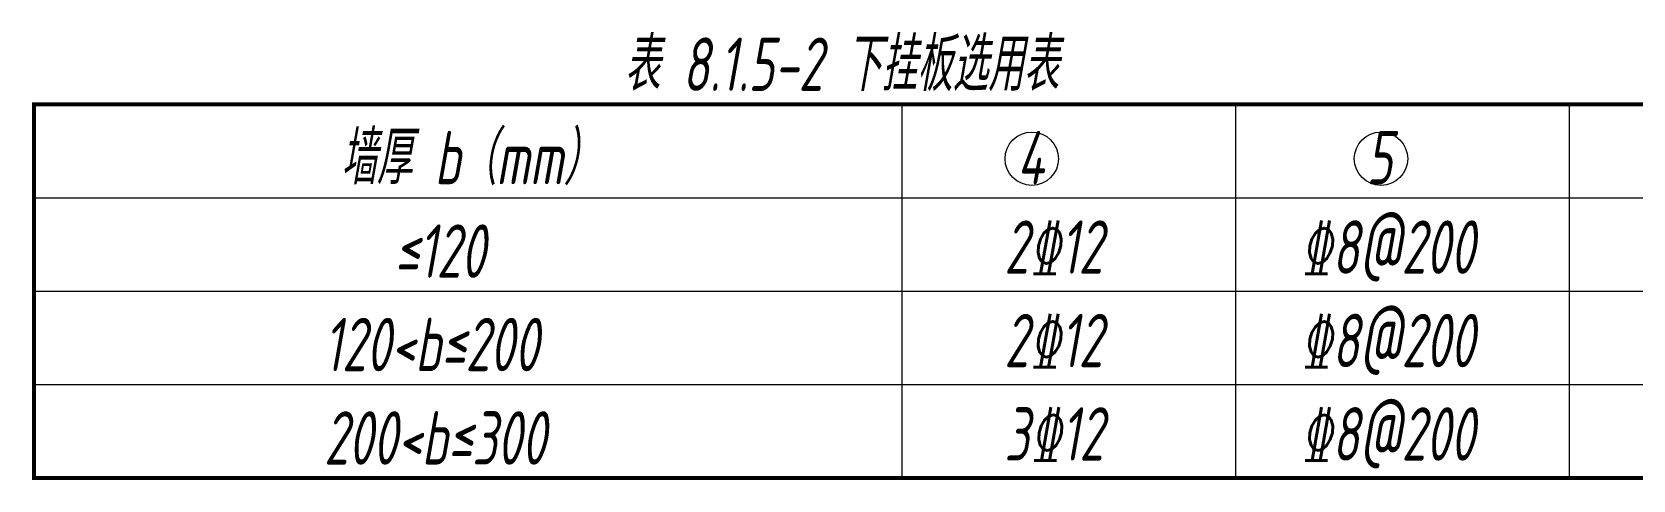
# Model space of a CAD drawing. Extents: x -14785 to 4269, y -25586 to -12228.
# Drawn here: x -13939.2 to -13819.2, y -25468.8 to -25435.3 of the extents above; entities that cross this region are included whole.
import ezdxf

# ---------------------------------------------------------------- set-up
doc = ezdxf.new("R2010")
doc.units = 0
doc.header["$LTSCALE"] = 2000
doc.header["$MEASUREMENT"] = 0
doc.layers.add('SM001', color=7, linetype='CONTINUOUS', lineweight=15)
doc.styles.add('SM001', font='tssdeng.shx', dxfattribs={"width": 0.7, "bigfont": 'tssdchn.shx'})

msp = doc.modelspace()

# ---------------------------------------------------------------- linework, layer by layer
at = {"layer": 'SM001', "const_width": 0.3}
msp.add_lwpolyline([(-13939.012, -25440.678), (-13799.012, -25440.678), (-13799.012, -25468.678), (-13939.012, -25468.678)], close=True, dxfattribs=at)
at = {"layer": 'SM001'}
for points in [[(-13874.012, -25440.678), (-13874.012, -25468.678)], [(-13849.012, -25440.678), (-13849.012, -25468.678)], [(-13824.012, -25440.678), (-13824.012, -25468.678)], [(-13939.012, -25447.678), (-13799.012, -25447.678)], [(-13939.012, -25454.678), (-13799.012, -25454.678)], [(-13939.012, -25461.678), (-13799.012, -25461.678)]]:
    msp.add_lwpolyline(points, dxfattribs=at)
for centre in [(-13864.267, -25444.757), (-13838.104, -25444.757)]:
    msp.add_circle(centre, 2, dxfattribs=at)

# ---------------------------------------------------------------- texts
at = {"layer": 'SM001', "style": 'SM001', "oblique": 10, "width": 0.7}
for s, p in [('表 8.1.5-2 下挂板选用表', (-13894.793, -25439.678)), ('墙厚 b（mm）', (-13916.034, -25446.678)), ('4', (-13865.366, -25446.678)), ('5', (-13839.203, -25446.678)), ('2%%13212', (-13866.327, -25453.378)), ('%%1328@200', (-13844.159, -25453.378)), ('%%146120', (-13912.014, -25453.678)), ('120<b≤200', (-13917.284, -25460.678)), ('2%%13212', (-13866.327, -25460.378)), ('%%1328@200', (-13844.159, -25460.378)), ('%%1328@200', (-13844.159, -25467.378)), ('200<b≤300', (-13917.284, -25467.678)), ('3%%13212', (-13866.327, -25467.378))]:
    msp.add_text(s, height=4, dxfattribs=at).set_placement(p)

doc.saveas('drawing.dxf')
